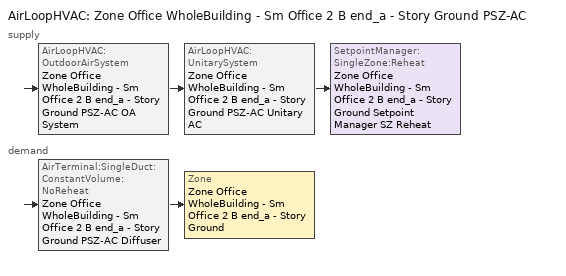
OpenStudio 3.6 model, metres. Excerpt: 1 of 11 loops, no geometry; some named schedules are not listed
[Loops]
AirLoopHVAC 'Zone Office WholeBuilding - Sm Office 2 B end_a - Story Ground PSZ-AC'
 supply: AirLoopHVAC:OutdoorAirSystem 'Zone Office WholeBuilding - Sm Office 2 B end_a - Story Ground PSZ-AC OA System' > AirLoopHVAC:UnitarySystem 'Zone Office WholeBuilding - Sm Office 2 B end_a - Story Ground PSZ-AC Unitary AC' > SetpointManager:SingleZone:Reheat 'Zone Office WholeBuilding - Sm Office 2 B end_a - Story Ground Setpoint Manager SZ Reheat'
 demand: AirTerminal:SingleDuct:ConstantVolume:NoReheat 'Zone Office WholeBuilding - Sm Office 2 B end_a - Story Ground PSZ-AC Diffuser' > Zone 'Zone Office WholeBuilding - Sm Office 2 B end_a - Story Ground'
[Sizing:Zone]
Zone Office WholeBuilding - Sm Office 2 B end_a - Story Ground: Zone Cooling Design Supply Air Temperature Input Method=SupplyAirTemperature; Zone Cooling Design Supply Air Temperature {C}=12.7778; Zone Cooling Design Supply Air Temperature Difference {deltaC}=11.11; Zone Heating Design Supply Air Temperature Input Method=SupplyAirTemperature; Zone Heating Design Supply Air Temperature {C}=50; Zone Heating Design Supply Air Temperature Difference {deltaC}=11.11; Zone Cooling Design Supply Air Humidity Ratio {kg-H2O/kg-air}=0.0085; Zone Heating Design Supply Air Humidity Ratio {kg-H2O/kg-air}=0.008; Cooling Design Air Flow Method=DesignDay; Heating Design Air Flow Method=DesignDay; Account for Dedicated Outdoor Air System=No; Dedicated Outdoor Air System Control Strategy=NeutralSupplyAir; Dedicated Outdoor Air Low Setpoint Temperature for Design {C}=autosize; Dedicated Outdoor Air High Setpoint Temperature for Design {C}=autosize; Zone Load Sizing Method=Sensible Load Only No Latent Load; Zone Latent Cooling Design Supply Air Humidity Ratio Input Method=HumidityRatioDifference; Zone Cooling Design Supply Air Humidity Ratio Difference {kgWater/kgDryAir}=0.005; Zone Latent Heating Design Supply Air Humidity Ratio Input Method=HumidityRatioDifference; Zone Humidification Design Supply Air Humidity Ratio Difference {kgWater/kgDryAir}=0.005
[Zone equipment]
Zone Office WholeBuilding - Sm Office 2 B end_a - Story Ground: Zone Office WholeBuilding - Sm Office 2 B end_a - Story Ground PSZ-AC Diffuser
[AirLoopHVAC]
Zone Office WholeBuilding - Sm Office 2 B end_a - Story Ground PSZ-AC: Availability Schedule=Zone Office WholeBuilding - Sm Office 2 B end_a - Story Ground PSZ-AC Occ Sch; Design Supply Air Flow Rate {m3/s}=autosize; Design Return Air Flow Fraction of Supply Air Flow=1
[Sizing:System]
Zone Office WholeBuilding - Sm Office 2 B end_a - Story Ground PSZ-AC: Type of Load to Size On=Sensible; Design Outdoor Air Flow Rate {m3/s}=Autosize; Central Heating Maximum System Air Flow Ratio=1; Preheat Design Temperature {C}=7.22222; Preheat Design Humidity Ratio {kg-H2O/kg-Air}=0.008; Precool Design Temperature {C}=12.7778; Precool Design Humidity Ratio {kg-H2O/kg-Air}=0.008; Central Cooling Design Supply Air Temperature {C}=12.7778; Central Heating Design Supply Air Temperature {C}=50; Sizing Option=Coincident; 100% Outdoor Air in Cooling=No; 100% Outdoor Air in Heating=No; Central Cooling Design Supply Air Humidity Ratio {kg-H2O/kg-Air}=0.0085; Central Heating Design Supply Air Humidity Ratio {kg-H2O/kg-Air}=0.008; Cooling Design Air Flow Method=DesignDay; Heating Design Air Flow Method=DesignDay; System Outdoor Air Method=ZoneSum; Zone Maximum Outdoor Air Fraction=1; Cooling Supply Air Flow Rate Per Floor Area {m3/s-m2}=0.00996765; Cooling Fraction of Autosized Cooling Supply Air Flow Rate=1; Cooling Supply Air Flow Rate Per Unit Cooling Capacity {m3/s-W}=3.94755e-05; Heating Supply Air Flow Rate Per Floor Area {m3/s-m2}=0.00996765; Heating Fraction of Autosized Heating Supply Air Flow Rate=1; Heating Fraction of Autosized Cooling Supply Air Flow Rate=1; Heating Supply Air Flow Rate Per Unit Heating Capacity {m3/s-W}=3.15882e-05; Cooling Design Capacity Method=CoolingDesignCapacity; Cooling Design Capacity {W}=autosize; Cooling Design Capacity Per Floor Area {W/m2}=234.7; Fraction of Autosized Cooling Design Capacity=1; Heating Design Capacity Method=HeatingDesignCapacity; Heating Design Capacity {W}=autosize; Heating Design Capacity Per Floor Area {W/m2}=157; Fraction of Autosized Heating Design Capacity=1; Central Cooling Capacity Control Method=OnOff; Occupant Diversity=autosize
[SetpointManager:SingleZone:Reheat]
Zone Office WholeBuilding - Sm Office 2 B end_a - Story Ground Setpoint Manager SZ Reheat: Minimum Supply Air Temperature {C}=12.7778; Maximum Supply Air Temperature {C}=50; Control Zone=Zone Office WholeBuilding - Sm Office 2 B end_a - Story Ground; Setpoint Node or NodeList=Zone Office WholeBuilding - Sm Office 2 B end_a - Story Ground PSZ-AC Supply Outlet Node
[Coil:Heating:Gas]
Zone Office WholeBuilding - Sm Office 2 B end_a - Story Ground PSZ-AC Gas Htg Coil 30kBtu/hr 0.8 Thermal Eff: Availability Schedule=Always On Discrete; Gas Burner Efficiency=0.8; Nominal Capacity {W}=AutoSize; Parasitic Electric Load {W}=0; Parasitic Gas Load {W}=0
[Coil:Heating:Electric]
Zone Office WholeBuilding - Sm Office 2 B end_a - Story Ground PSZ-AC No Heat: Availability Schedule=Always Off Discrete; Efficiency=1; Nominal Capacity {W}=0
[Coil:Cooling:DX:SingleSpeed]
Zone Office WholeBuilding - Sm Office 2 B end_a - Story Ground PSZ-AC 1spd DX AC Clg Coil 12kBtu/hr 13.0SEER: Availability Schedule=Always On Discrete; Rated Total Cooling Capacity {W}=autosize; Rated Sensible Heat Ratio=autosize; Rated COP {W/W}=3.91157; Rated Air Flow Rate {m3/s}=autosize; Rated Evaporator Fan Power Per Volume Flow Rate 2017 {W/(m3/s)}=773.3; Rated Evaporator Fan Power Per Volume Flow Rate 2023 {W/(m3/s)}=934.4; Total Cooling Capacity Function of Temperature Curve=PSZ-Fine Storage DX Coil Cap-FT; Total Cooling Capacity Function of Flow Fraction Curve=DX Coil Cap-FF; Energy Input Ratio Function of Temperature Curve=PSZ-AC DX Coil EIR-FT; Energy Input Ratio Function of Flow Fraction Curve=Split DX Coil EIR-FF; Part Load Fraction Correlation Curve=HPACCOOLPLFFPLR; Minimum Outdoor Dry-Bulb Temperature for Compressor Operation {C}=-25; Nominal Time for Condensate Removal to Begin {s}=0; Ratio of Initial Moisture Evaporation Rate and Steady State Latent Capacity=0; Maximum Cycling Rate {cycles/hr}=0; Latent Capacity Time Constant {s}=0; Condenser Type=AirCooled; Evaporative Condenser Effectiveness=0.9; Evaporative Condenser Air Flow Rate {m3/s}=autosize; Evaporative Condenser Pump Rated Power Consumption {W}=autosize; Crankcase Heater Capacity {W}=0; Maximum Outdoor Dry-Bulb Temperature for Crankcase Heater Operation {C}=10; Basin Heater Capacity {W/K}=0; Basin Heater Setpoint Temperature {C}=2
[Fan:OnOff]
Zone Office WholeBuilding - Sm Office 2 B end_a - Story Ground PSZ-AC Fan: Availability Schedule=Always On Discrete; Fan Total Efficiency=0.55575; Pressure Rise {Pa}=622.722; Maximum Flow Rate {m3/s}=autosize; Motor Efficiency=0.855; Motor In Airstream Fraction=1; Fan Power Ratio Function of Speed Ratio Curve=Fan On Off Power Curve 4; Fan Efficiency Ratio Function of Speed Ratio Curve=Fan On Off Efficiency Curve 4
[AirLoopHVAC:UnitarySystem]
Zone Office WholeBuilding - Sm Office 2 B end_a - Story Ground PSZ-AC Unitary AC: Control Type=Load; Controlling Zone or Thermostat Location=Zone Office WholeBuilding - Sm Office 2 B end_a - Story Ground; Dehumidification Control Type=None; Availability Schedule=Outage Availability Schedule; Supply Fan=Zone Office WholeBuilding - Sm Office 2 B end_a - Story Ground PSZ-AC Fan; Fan Placement=DrawThrough; Supply Air Fan Operating Mode Schedule=Zone Office WholeBuilding - Sm Office 2 B end_a - Story Ground PSZ-AC Occ Sch; Heating Coil=Zone Office WholeBuilding - Sm Office 2 B end_a - Story Ground PSZ-AC Gas Htg Coil 30kBtu/hr 0.8 Thermal Eff; DX Heating Coil Sizing Ratio=1; Cooling Coil=Zone Office WholeBuilding - Sm Office 2 B end_a - Story Ground PSZ-AC 1spd DX AC Clg Coil 12kBtu/hr 13.0SEER; Use DOAS DX Cooling Coil=No; DOAS DX Cooling Coil Leaving Minimum Air Temperature {C}=2; Latent Load Control=SensibleOnlyLoadControl; Supplemental Heating Coil=Zone Office WholeBuilding - Sm Office 2 B end_a - Story Ground PSZ-AC No Heat; Supply Air Flow Rate During Cooling Operation {m3/s}=Autosize; Supply Air Flow Rate During Heating Operation {m3/s}=Autosize; Supply Air Flow Rate When No Cooling or Heating is Required {m3/s}=Autosize; Maximum Supply Air Temperature {C}=80; Maximum Outdoor Dry-Bulb Temperature for Supplemental Heater Operation {C}=21; Maximum Cycling Rate {cycles/hr}=2.5; Heat Pump Time Constant {s}=60; Fraction of On-Cycle Power Use=0.01; Heat Pump Fan Delay Time {s}=60; Ancilliary On-Cycle Electric Power {W}=0; Ancilliary Off-Cycle Electric Power {W}=0
[Controller:OutdoorAir]
Zone Office WholeBuilding - Sm Office 2 B end_a - Story Ground PSZ-AC OA System Controller: Minimum Outdoor Air Flow Rate {m3/s}=autosize; Maximum Outdoor Air Flow Rate {m3/s}=Autosize; Economizer Control Type=NoEconomizer; Economizer Control Action Type=ModulateFlow; Economizer Maximum Limit Dry-Bulb Temperature {C}=28; Economizer Maximum Limit Enthalpy {J/kg}=64000; Lockout Type=LockoutWithHeating; Minimum Limit Type=FixedMinimum; Minimum Outdoor Air Schedule=Zone Office WholeBuilding - Sm Office 2 B end_a - Story Ground PSZ-AC Occ Sch; Maximum Fraction of Outdoor Air Schedule=ZoneOfficeWholeBuildingSmOffice2BendaStoryGroundPSZACmaxOASch; Controller Mechanical Ventilation=Controller Mechanical Ventilation 5; High Humidity Control=No; Heat Recovery Bypass Control Type=BypassWhenWithinEconomizerLimits
[Controller:MechanicalVentilation]
Controller Mechanical Ventilation 5: Availability Schedule=Always On Discrete
[AirLoopHVAC:OutdoorAirSystem]
Zone Office WholeBuilding - Sm Office 2 B end_a - Story Ground PSZ-AC OA System: Controller=Zone Office WholeBuilding - Sm Office 2 B end_a - Story Ground PSZ-AC OA System Controller
[AirTerminal:SingleDuct:ConstantVolume:NoReheat]
Zone Office WholeBuilding - Sm Office 2 B end_a - Story Ground PSZ-AC Diffuser: Availability Schedule=Always On Discrete; Maximum Air Flow Rate {m3/s}=AutoSize
[Schedule:Constant]
Name | Value
Always On Discrete | 1
Always Off Discrete | 0
[Schedule:Ruleset]
Name | Default Day Schedule | Summer Design Day Schedule | Winter Design Day Schedule
Zone Office WholeBuilding - Sm Office 2 B end_a - Story Ground PSZ-AC Occ Sch | Zone Office WholeBuilding - Sm Office 2 B end_a - Story Ground PSZ-AC Occ Sch Default | Zone Office WholeBuilding - Sm Office 2 B end_a - Story Ground PSZ-AC Occ Sch Summer Design Day | Zone Office WholeBuilding - Sm Office 2 B end_a - Story Ground PSZ-AC Occ Sch Winter Design Day
ZoneOfficeWholeBuildingSmOffice2BendaStoryGroundPSZACmaxOASch | ZoneOfficeWholeBuildingSmOffice2BendaStoryGroundPSZACmaxOASchDefault
[Schedule:Day]
Zone Office WholeBuilding - Sm Office 2 B end_a - Story Ground PSZ-AC Occ Sch Default; Zone Office WholeBuilding - Sm Office 2 B end_a - Story Ground PSZ-AC Occ Sch Winter Design Day; Zone Office WholeBuilding - Sm Office 2 B end_a - Story Ground PSZ-AC Occ Sch Summer Design Day; Zone Office WholeBuilding - Sm Office 2 B end_a - Story Ground PSZ-AC Occ Sch Sunday: 24, 0, 1
ZoneOfficeWholeBuildingSmOffice2BendaStoryGroundPSZACmaxOASchDefault: 24, 0, 0.7
Schedule Day 17: 1, 0, 1, 2, 0, 1, 3, 0, 1, 4, 0, 1, 5, 0, 1, 6, 0, 1, 7, 0, 1, 8, 0, 1, 9, 0, 1, 10, 0, 1, 11, 0, 1, 12, 0, 1, 13, 0, 1, 14, 0, 1, 15, 0, 1, 16, 0, 1, 17, 0, 0, 18, 0, 0, 19, 0, 0, 20, 0, 0, 21, 0, 0, 22, 0, 0, 23, 0, 0, 24, 0, 0
Schedule Day 18; Schedule Day 19; Schedule Day 20; Schedule Day 21; Schedule Day 22; Schedule Day 23; Schedule Day 234; Schedule Day 235; Schedule Day 236; Schedule Day 237; Schedule Day 238; Schedule Day 239: 1, 0, 0, 2, 0, 0, 3, 0, 0, 4, 0, 0, 5, 0, 0, 6, 0, 0, 7, 0, 0, 8, 0, 0, 9, 0, 0, 10, 0, 0, 11, 0, 0, 12, 0, 0, 13, 0, 0, 14, 0, 0, 15, 0, 0, 16, 0, 0, 17, 0, 0, 18, 0, 0, 19, 0, 0, 20, 0, 0, 21, 0, 0, 22, 0, 0, 23, 0, 0, 24, 0, 0
Schedule Day 24: 1, 0, 0, 2, 0, 0, 3, 0, 0, 4, 0, 0, 5, 0, 0, 6, 0, 0, 7, 0, 0, 8, 0, 0, 9, 0, 0, 10, 0, 0, 11, 0, 0, 12, 0, 0, 13, 0, 0, 14, 0, 0, 15, 0, 0, 16, 0, 0, 17, 0, 1, 18, 0, 1, 19, 0, 1, 20, 0, 1, 21, 0, 1, 22, 0, 1, 23, 0, 1, 24, 0, 1
Schedule Day 233: 1, 0, 0.7, 2, 0, 0.7, 3, 0, 0.7, 4, 0, 0.7, 5, 0, 0.7, 6, 0, 0.7, 7, 0, 0.7, 8, 0, 0.7, 9, 0, 0.7, 10, 0, 0.7, 11, 0, 0.7, 12, 0, 0.7, 13, 0, 0.7, 14, 0, 0.7, 15, 0, 0.7, 16, 0, 0.7, 17, 0, 0, 18, 0, 0, 19, 0, 0, 20, 0, 0, 21, 0, 0, 22, 0, 0, 23, 0, 0, 24, 0, 0
Schedule Day 240: 1, 0, 0, 2, 0, 0, 3, 0, 0, 4, 0, 0, 5, 0, 0, 6, 0, 0, 7, 0, 0, 8, 0, 0, 9, 0, 0, 10, 0, 0, 11, 0, 0, 12, 0, 0, 13, 0, 0, 14, 0, 0, 15, 0, 0, 16, 0, 0, 17, 0, 0.7, 18, 0, 0.7, 19, 0, 0.7, 20, 0, 0.7, 21, 0, 0.7, 22, 0, 0.7, 23, 0, 0.7, 24, 0, 0.7
[Schedule:Rule] Apply Sunday=Yes; Apply Monday=Yes; Apply Tuesday=Yes; Apply Wednesday=Yes; Apply Friday=Yes; Apply Saturday=Yes; Date Specification Type=DateRange
Name | Schedule Ruleset | Rule Order | Day Schedule | Start Month | Start Day | End Month | End Day | Apply Thursday
Zone Office WholeBuilding - Sm Office 2 B end_a - Story Ground PSZ-AC Occ Sch Sunday Rule | Zone Office WholeBuilding - Sm Office 2 B end_a - Story Ground PSZ-AC Occ Sch | 8 | Zone Office WholeBuilding - Sm Office 2 B end_a - Story Ground PSZ-AC Occ Sch Sunday | 1 | 1 | 12 | 31
Zone Office WholeBuilding - Sm Office 2 B end_a - Story Ground PSZ-AC Occ Sch Outage Day 304 | Zone Office WholeBuilding - Sm Office 2 B end_a - Story Ground PSZ-AC Occ Sch | 7 | Schedule Day 17 | 10 | 31 | 10 | 31 | Yes
Zone Office WholeBuilding - Sm Office 2 B end_a - Story Ground PSZ-AC Occ Sch Outage Day 305 | Zone Office WholeBuilding - Sm Office 2 B end_a - Story Ground PSZ-AC Occ Sch | 6 | Schedule Day 18 | 11 | 1 | 11 | 1 | Yes
Zone Office WholeBuilding - Sm Office 2 B end_a - Story Ground PSZ-AC Occ Sch Outage Day 306 | Zone Office WholeBuilding - Sm Office 2 B end_a - Story Ground PSZ-AC Occ Sch | 5 | Schedule Day 19 | 11 | 2 | 11 | 2 | Yes
Zone Office WholeBuilding - Sm Office 2 B end_a - Story Ground PSZ-AC Occ Sch Outage Day 307 | Zone Office WholeBuilding - Sm Office 2 B end_a - Story Ground PSZ-AC Occ Sch | 4 | Schedule Day 20 | 11 | 3 | 11 | 3 | Yes
Zone Office WholeBuilding - Sm Office 2 B end_a - Story Ground PSZ-AC Occ Sch Outage Day 308 | Zone Office WholeBuilding - Sm Office 2 B end_a - Story Ground PSZ-AC Occ Sch | 3 | Schedule Day 21 | 11 | 4 | 11 | 4 | Yes
Zone Office WholeBuilding - Sm Office 2 B end_a - Story Ground PSZ-AC Occ Sch Outage Day 309 | Zone Office WholeBuilding - Sm Office 2 B end_a - Story Ground PSZ-AC Occ Sch | 2 | Schedule Day 22 | 11 | 5 | 11 | 5 | Yes
Zone Office WholeBuilding - Sm Office 2 B end_a - Story Ground PSZ-AC Occ Sch Outage Day 310 | Zone Office WholeBuilding - Sm Office 2 B end_a - Story Ground PSZ-AC Occ Sch | 1 | Schedule Day 23 | 11 | 6 | 11 | 6 | Yes
Zone Office WholeBuilding - Sm Office 2 B end_a - Story Ground PSZ-AC Occ Sch Outage Day 311 | Zone Office WholeBuilding - Sm Office 2 B end_a - Story Ground PSZ-AC Occ Sch | 0 | Schedule Day 24 | 11 | 7 | 11 | 7 | Yes
ZoneOfficeWholeBuildingSmOffice2BendaStoryGroundPSZACmaxOASch Outage Day 304 | ZoneOfficeWholeBuildingSmOffice2BendaStoryGroundPSZACmaxOASch | 7 | Schedule Day 233 | 10 | 31 | 10 | 31 | Yes
ZoneOfficeWholeBuildingSmOffice2BendaStoryGroundPSZACmaxOASch Outage Day 305 | ZoneOfficeWholeBuildingSmOffice2BendaStoryGroundPSZACmaxOASch | 6 | Schedule Day 234 | 11 | 1 | 11 | 1 | Yes
ZoneOfficeWholeBuildingSmOffice2BendaStoryGroundPSZACmaxOASch Outage Day 306 | ZoneOfficeWholeBuildingSmOffice2BendaStoryGroundPSZACmaxOASch | 5 | Schedule Day 235 | 11 | 2 | 11 | 2 | Yes
ZoneOfficeWholeBuildingSmOffice2BendaStoryGroundPSZACmaxOASch Outage Day 307 | ZoneOfficeWholeBuildingSmOffice2BendaStoryGroundPSZACmaxOASch | 4 | Schedule Day 236 | 11 | 3 | 11 | 3 | Yes
ZoneOfficeWholeBuildingSmOffice2BendaStoryGroundPSZACmaxOASch Outage Day 308 | ZoneOfficeWholeBuildingSmOffice2BendaStoryGroundPSZACmaxOASch | 3 | Schedule Day 237 | 11 | 4 | 11 | 4 | Yes
ZoneOfficeWholeBuildingSmOffice2BendaStoryGroundPSZACmaxOASch Outage Day 309 | ZoneOfficeWholeBuildingSmOffice2BendaStoryGroundPSZACmaxOASch | 2 | Schedule Day 238 | 11 | 5 | 11 | 5 | Yes
ZoneOfficeWholeBuildingSmOffice2BendaStoryGroundPSZACmaxOASch Outage Day 310 | ZoneOfficeWholeBuildingSmOffice2BendaStoryGroundPSZACmaxOASch | 1 | Schedule Day 239 | 11 | 6 | 11 | 6 | Yes
ZoneOfficeWholeBuildingSmOffice2BendaStoryGroundPSZACmaxOASch Outage Day 311 | ZoneOfficeWholeBuildingSmOffice2BendaStoryGroundPSZACmaxOASch | 0 | Schedule Day 240 | 11 | 7 | 11 | 7 | Yes
[Curve:Exponent]
Fan On Off Power Curve 4: Coefficient1 Constant=1; Coefficient2 Constant=0; Coefficient3 Constant=0; Minimum Value of x=0; Maximum Value of x=1
[Curve:Cubic]
Fan On Off Efficiency Curve 4: Coefficient1 Constant=1; Coefficient2 x=0; Coefficient3 x**2=0; Coefficient4 x**3=0; Minimum Value of x=0; Maximum Value of x=1
[Curve:Biquadratic] Minimum Value of x=12.77778; Maximum Value of x=23.88889; Minimum Value of y=23.88889; Maximum Value of y=46.11111
Name | Coefficient1 Constant | Coefficient2 x | Coefficient3 x**2 | Coefficient4 y | Coefficient5 y**2 | Coefficient6 x*y
PSZ-Fine Storage DX Coil Cap-FT | 0.942588 | 0.00954335 | 0.00068377 | -0.0110427 | 5.249e-06 | -9.72e-06
PSZ-AC DX Coil EIR-FT | 0.342414 | 0.034885 | -0.0006237 | 0.00497722 | 0.000437951 | -0.000728028
[Curve:Quadratic]
Name | Coefficient1 Constant | Coefficient2 x | Coefficient3 x**2 | Minimum Value of x | Maximum Value of x
DX Coil Cap-FF | 0.8 | 0.2 | 0 | 0.5 | 1.5
Split DX Coil EIR-FF | 1.1552 | -0.1808 | 0.0256 | 0.5 | 1.5
HPACCOOLPLFFPLR | 0.85 | 0.15 | 0 | 0 | 1
